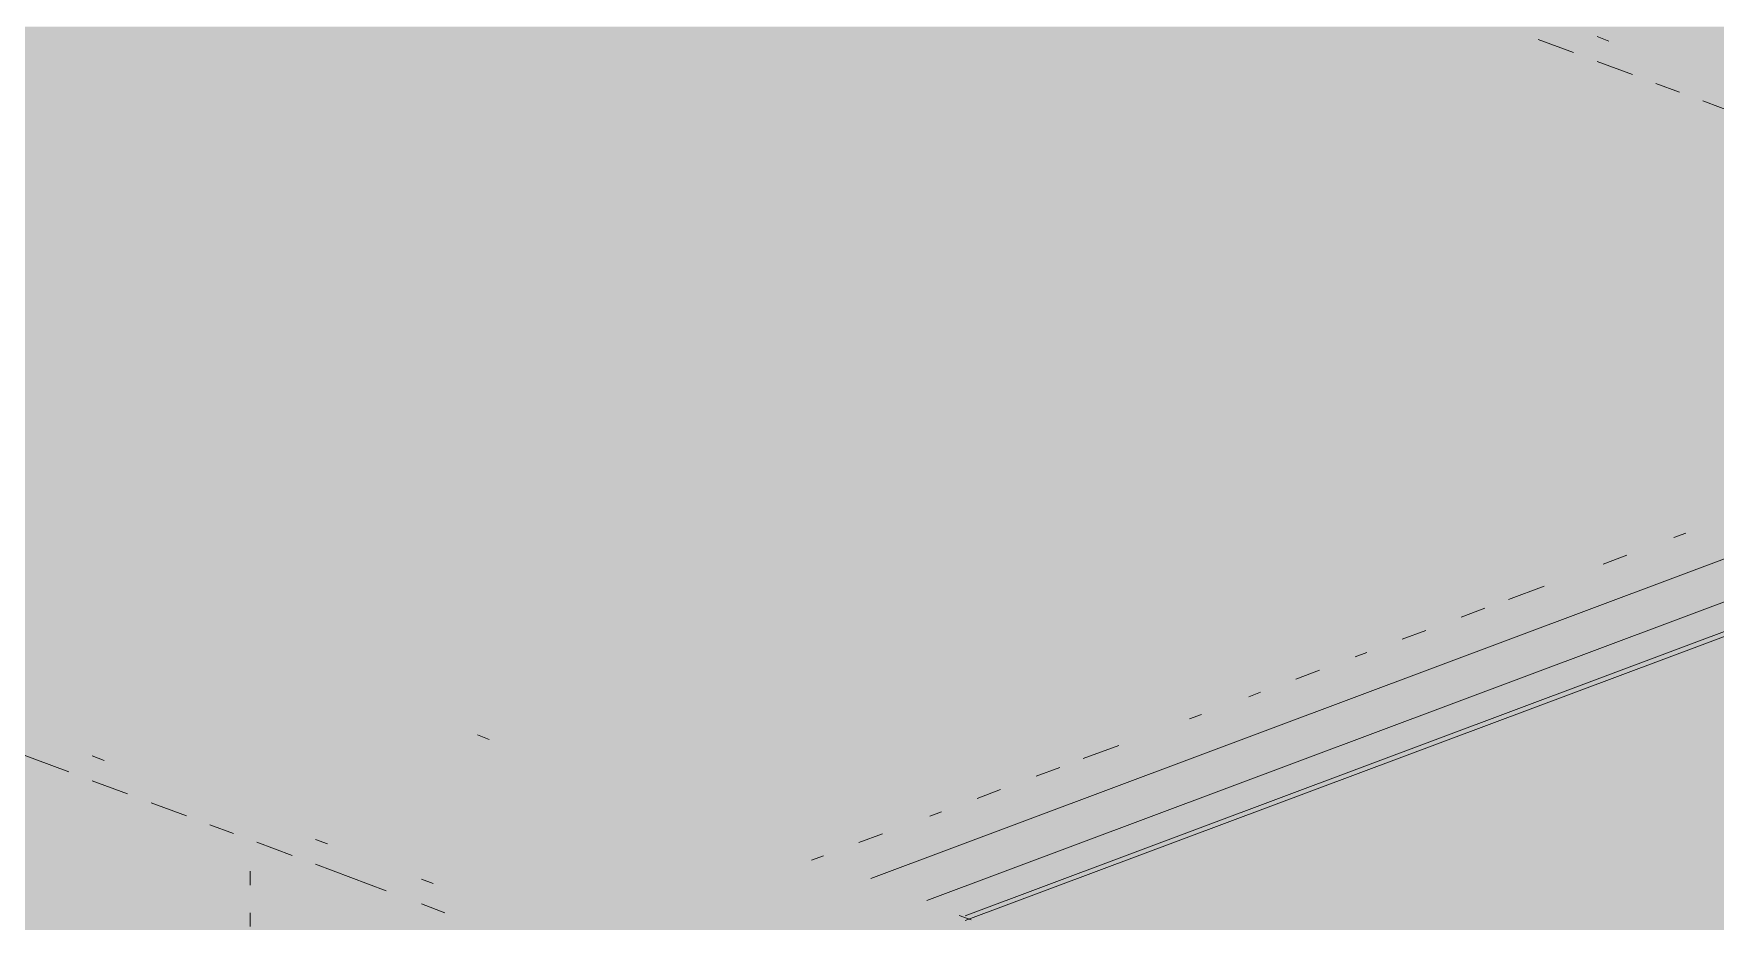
# Paper-space layout '03 3D Building and Roof' of a CAD drawing. Header units: millimetres. Extents: x 5 to 415, y 5 to 292.
# Drawn here: x 95.91 to 104.81, y 77.43 to 82.13 of the extents above; entities that cross this region are included whole.
import ezdxf

# ---------------------------------------------------------------- set-up
doc = ezdxf.new("R2010")
doc.units = ezdxf.units.MM
doc.layers.add('EXISTING', color=7, linetype='Continuous')
doc.layers.add('IMAGES', color=7, linetype='Continuous')

# ---------------------------------------------------------------- blocks, each defined once
blk = doc.blocks.new('SHEET_03')
at = {"layer": 'EXISTING', "color": 250, "lineweight": 9}
for p, q in [((104.1812, 82.1185), (104.2434, 82.0952)), ((104.0568, 82.0339), (103.8703, 82.1038)), ((104.3677, 81.9175), (104.1812, 81.9873)), ((104.6164, 81.8243), (104.4921, 81.8709)), ((104.9273, 81.7078), (104.7408, 81.7777)), ((100.3389, 77.6627), (107.9617, 80.5183)), ((108.3219, 80.4248), (100.6365, 77.5458)), ((100.8387, 77.4646), (108.4616, 80.3202)), ((100.8387, 77.4392), (108.3366, 80.2479)), ((104.5877, 79.467), (104.6501, 79.4904)), ((104.2128, 79.3266), (104.3377, 79.3734)), ((103.7129, 79.1393), (103.9004, 79.2096)), ((103.463, 79.0457), (103.5879, 79.0925)), ((103.1506, 78.9287), (103.2755, 78.9755)), ((102.9006, 78.835), (102.9631, 78.8585)), ((102.5882, 78.718), (102.7132, 78.7648)), ((102.3383, 78.6244), (102.4008, 78.6478)), ((96.0969, 78.2262), (95.4129, 78.4824)), ((102.0259, 78.5074), (102.0884, 78.5308)), ((98.3204, 78.3984), (98.2583, 78.4217)), ((96.2212, 78.3108), (96.2834, 78.2875)), ((101.4635, 78.2967), (101.651, 78.3669)), ((101.2136, 78.2031), (101.3386, 78.2499)), ((96.4078, 78.1098), (96.2212, 78.1796)), ((100.9012, 78.086), (101.0262, 78.1329)), ((96.7187, 77.9933), (96.5321, 78.0632)), ((96.9674, 77.9001), (96.843, 77.9467)), ((100.6513, 77.9924), (100.7137, 78.0158)), ((97.2783, 77.7837), (97.0917, 77.8536)), ((97.4026, 77.8682), (97.4648, 77.8449)), ((100.2764, 77.852), (100.4013, 77.8988)), ((100.0264, 77.7584), (100.0889, 77.7818)), ((97.0569, 77.7008), (97.0569, 77.6275)), ((97.7757, 77.5973), (97.4026, 77.7371)), ((97.9622, 77.6586), (98.0244, 77.6353)), ((98.0866, 77.4809), (97.9622, 77.5275)), ((97.0569, 77.481), (97.0569, 77.4077)), ((100.8697, 77.4434), (100.8076, 77.4667))]:
    blk.add_line(p, q, dxfattribs=at)
at = {"layer": 'IMAGES', "color": 7}
for points in [[(94.8096, 82), (103.035, 82), (94.8096, 82.1714), (103.035, 82.1714)], [(103.035, 82), (103.2064, 82), (103.035, 82.1714), (103.2064, 82.1714)], [(103.2064, 82), (103.5491, 82), (103.2064, 82.1714), (103.5491, 82.1714)], [(103.5491, 82), (103.8919, 82), (103.5491, 82.1714), (103.8919, 82.1714)], [(103.8919, 82), (104.0632, 82), (103.8919, 82.1714), (104.0632, 82.1714)], [(104.0632, 82), (104.2346, 82), (104.0632, 82.1714), (104.2346, 82.1714)], [(104.2346, 82), (104.5773, 82), (104.2346, 82.1714), (104.5773, 82.1714)], [(104.5773, 82), (104.92, 82), (104.5773, 82.1714), (104.92, 82.1714)], [(94.4669, 81.8286), (103.2064, 81.8286), (94.4669, 82), (103.2064, 82)], [(103.2064, 81.8286), (103.5491, 81.8286), (103.2064, 82), (103.5491, 82)], [(103.5491, 81.8286), (103.7205, 81.8286), (103.5491, 82), (103.7205, 82)], [(103.7205, 81.8286), (103.8919, 81.8286), (103.7205, 82), (103.8919, 82)], [(103.8919, 81.8286), (104.2346, 81.8286), (103.8919, 82), (104.2346, 82)], [(104.2346, 81.8286), (104.406, 81.8286), (104.2346, 82), (104.406, 82)], [(104.406, 81.8286), (104.5773, 81.8286), (104.406, 82), (104.5773, 82)], [(104.5773, 81.8286), (104.7487, 81.8286), (104.5773, 82), (104.7487, 82)], [(104.7487, 81.8286), (105.0914, 81.8286), (104.7487, 82), (105.0914, 82)], [(93.9528, 81.6571), (103.7205, 81.6571), (93.9528, 81.8286), (103.7205, 81.8286)], [(103.7205, 81.6571), (103.8919, 81.6571), (103.7205, 81.8286), (103.8919, 81.8286)], [(103.8919, 81.6571), (104.0632, 81.6571), (103.8919, 81.8286), (104.0632, 81.8286)], [(104.0632, 81.6571), (104.2346, 81.6571), (104.0632, 81.8286), (104.2346, 81.8286)], [(104.2346, 81.6571), (104.406, 81.6571), (104.2346, 81.8286), (104.406, 81.8286)], [(104.406, 81.6571), (104.7487, 81.6571), (104.406, 81.8286), (104.7487, 81.8286)], [(104.7487, 81.6571), (104.92, 81.6571), (104.7487, 81.8286), (104.92, 81.8286)], [(93.4387, 81.4857), (104.406, 81.4857), (93.4387, 81.6571), (104.406, 81.6571)], [(104.406, 81.4857), (104.7487, 81.4857), (104.406, 81.6571), (104.7487, 81.6571)], [(104.7487, 81.4857), (105.0914, 81.4857), (104.7487, 81.6571), (105.0914, 81.6571)], [(93.096, 81.3143), (104.7487, 81.3143), (93.096, 81.4857), (104.7487, 81.4857)], [(104.7487, 81.3143), (105.0914, 81.3143), (104.7487, 81.4857), (105.0914, 81.4857)], [(92.5819, 81.1429), (105.2628, 81.1429), (92.5819, 81.3143), (105.2628, 81.3143)], [(92.2392, 80.9714), (105.6055, 80.9714), (92.2392, 81.1429), (105.6055, 81.1429)], [(92.5819, 80.8), (106.1196, 80.8), (92.5819, 80.9714), (106.1196, 80.9714)], [(92.9246, 80.6286), (106.6337, 80.6286), (92.9246, 80.8), (106.6337, 80.8)], [(93.4387, 80.4571), (106.4623, 80.4571), (93.4387, 80.6286), (106.4623, 80.6286)], [(93.9528, 80.2857), (105.9482, 80.2857), (93.9528, 80.4571), (105.9482, 80.4571)], [(94.2955, 80.1143), (105.6055, 80.1143), (94.2955, 80.2857), (105.6055, 80.2857)], [(94.8096, 79.9429), (105.0914, 79.9429), (94.8096, 80.1143), (105.0914, 80.1143)], [(95.3237, 79.7714), (104.5773, 79.7714), (95.3237, 79.9429), (104.5773, 79.9429)], [(104.5773, 79.7714), (104.92, 79.7714), (104.5773, 79.9429), (104.92, 79.9429)], [(95.4951, 79.6), (104.2346, 79.6), (95.4951, 79.7714), (104.2346, 79.7714)], [(104.2346, 79.6), (104.406, 79.6), (104.2346, 79.7714), (104.406, 79.7714)], [(104.406, 79.6), (104.5773, 79.6), (104.406, 79.7714), (104.5773, 79.7714)], [(104.5773, 79.6), (104.7487, 79.6), (104.5773, 79.7714), (104.7487, 79.7714)], [(104.7487, 79.6), (104.92, 79.6), (104.7487, 79.7714), (104.92, 79.7714)], [(95.6664, 79.4286), (96.0092, 79.4286), (95.6664, 79.6), (96.0092, 79.6)], [(96.0092, 79.4286), (103.7205, 79.4286), (96.0092, 79.6), (103.7205, 79.6)], [(103.7205, 79.4286), (103.8919, 79.4286), (103.7205, 79.6), (103.8919, 79.6)], [(103.8919, 79.4286), (104.0632, 79.4286), (103.8919, 79.6), (104.0632, 79.6)], [(104.0632, 79.4286), (104.2346, 79.4286), (104.0632, 79.6), (104.2346, 79.6)], [(104.2346, 79.4286), (104.406, 79.4286), (104.2346, 79.6), (104.406, 79.6)], [(104.406, 79.2571), (104.5773, 79.2571), (104.406, 79.6), (104.5773, 79.6)], [(104.5773, 79.4286), (104.7487, 79.4286), (104.5773, 79.6), (104.7487, 79.6)], [(104.7487, 79.4286), (104.92, 79.4286), (104.7487, 79.6), (104.92, 79.6)], [(95.6664, 79.2571), (96.0092, 79.2571), (95.6664, 79.4286), (96.0092, 79.4286)], [(96.0092, 79.2571), (96.1805, 79.2571), (96.0092, 79.4286), (96.1805, 79.4286)], [(96.1805, 79.2571), (96.3519, 79.2571), (96.1805, 79.4286), (96.3519, 79.4286)], [(96.3519, 79.2571), (96.5233, 79.2571), (96.3519, 79.4286), (96.5233, 79.4286)], [(96.5233, 79.2571), (103.3778, 79.2571), (96.5233, 79.4286), (103.3778, 79.4286)], [(103.3778, 79.2571), (103.7205, 79.2571), (103.3778, 79.4286), (103.7205, 79.4286)], [(103.7205, 79.2571), (103.8919, 79.2571), (103.7205, 79.4286), (103.8919, 79.4286)], [(103.8919, 79.2571), (104.0632, 79.2571), (103.8919, 79.4286), (104.0632, 79.4286)], [(104.0632, 79.2571), (104.2346, 79.2571), (104.0632, 79.4286), (104.2346, 79.4286)], [(104.2346, 79.2571), (104.406, 79.2571), (104.2346, 79.4286), (104.406, 79.4286)], [(104.5773, 79.2571), (104.92, 79.2571), (104.5773, 79.4286), (104.92, 79.4286)], [(95.8378, 79.0857), (96.0092, 79.0857), (95.8378, 79.2571), (96.0092, 79.2571)], [(96.0092, 79.0857), (96.1805, 79.0857), (96.0092, 79.2571), (96.1805, 79.2571)], [(96.1805, 79.0857), (96.5233, 79.0857), (96.1805, 79.2571), (96.5233, 79.2571)], [(96.5233, 79.0857), (96.866, 79.0857), (96.5233, 79.2571), (96.866, 79.2571)], [(96.866, 79.0857), (97.0373, 79.0857), (96.866, 79.2571), (97.0373, 79.2571)], [(97.0373, 79.0857), (102.8637, 79.0857), (97.0373, 79.2571), (102.8637, 79.2571)], [(102.8637, 79.0857), (103.035, 79.0857), (102.8637, 79.2571), (103.035, 79.2571)], [(103.035, 79.0857), (103.2064, 79.0857), (103.035, 79.2571), (103.2064, 79.2571)], [(103.2064, 79.0857), (103.3778, 79.0857), (103.2064, 79.2571), (103.3778, 79.2571)], [(103.3778, 79.0857), (103.5491, 79.0857), (103.3778, 79.2571), (103.5491, 79.2571)], [(103.5491, 79.0857), (103.7205, 79.0857), (103.5491, 79.2571), (103.7205, 79.2571)], [(103.7205, 79.0857), (103.8919, 79.0857), (103.7205, 79.2571), (103.8919, 79.2571)], [(103.8919, 79.0857), (104.0632, 79.0857), (103.8919, 79.2571), (104.0632, 79.2571)], [(104.0632, 79.0857), (104.2346, 79.0857), (104.0632, 79.2571), (104.2346, 79.2571)], [(104.2346, 79.0857), (104.92, 79.0857), (104.2346, 79.2571), (104.92, 79.2571)], [(95.1523, 78.9143), (96.5233, 78.9143), (95.1523, 79.0857), (96.5233, 79.0857)], [(96.5233, 78.9143), (96.6946, 78.9143), (96.5233, 79.0857), (96.6946, 79.0857)], [(96.6946, 78.9143), (96.866, 78.9143), (96.6946, 79.0857), (96.866, 79.0857)], [(96.866, 78.9143), (97.2087, 78.9143), (96.866, 79.0857), (97.2087, 79.0857)], [(97.2087, 78.9143), (97.3801, 78.9143), (97.2087, 79.0857), (97.3801, 79.0857)], [(97.3801, 78.9143), (97.5514, 78.9143), (97.3801, 79.0857), (97.5514, 79.0857)], [(97.5514, 78.9143), (102.3496, 78.9143), (97.5514, 79.0857), (102.3496, 79.0857)], [(102.3496, 78.9143), (102.521, 78.9143), (102.3496, 79.0857), (102.521, 79.0857)], [(102.521, 78.9143), (102.6923, 78.9143), (102.521, 79.0857), (102.6923, 79.0857)], [(102.6923, 78.9143), (102.8637, 78.9143), (102.6923, 79.0857), (102.8637, 79.0857)], [(102.8637, 78.9143), (103.035, 78.9143), (102.8637, 79.0857), (103.035, 79.0857)], [(103.035, 78.9143), (103.3778, 78.9143), (103.035, 79.0857), (103.3778, 79.0857)], [(103.3778, 78.9143), (103.5491, 78.9143), (103.3778, 79.0857), (103.5491, 79.0857)], [(103.5491, 78.7429), (103.7205, 78.7429), (103.5491, 79.0857), (103.7205, 79.0857)], [(103.7205, 78.9143), (104.0632, 78.9143), (103.7205, 79.0857), (104.0632, 79.0857)], [(104.0632, 78.9143), (104.406, 78.9143), (104.0632, 79.0857), (104.406, 79.0857)], [(104.406, 78.9143), (104.5773, 78.9143), (104.406, 79.0857), (104.5773, 79.0857)], [(104.5773, 78.9143), (104.7487, 78.9143), (104.5773, 79.0857), (104.7487, 79.0857)], [(104.7487, 78.9143), (105.0914, 78.9143), (104.7487, 79.0857), (105.0914, 79.0857)], [(95.6664, 78.7429), (96.5233, 78.7429), (95.6664, 78.9143), (96.5233, 78.9143)], [(96.5233, 78.7429), (96.866, 78.7429), (96.5233, 78.9143), (96.866, 78.9143)], [(96.866, 78.7429), (97.0373, 78.7429), (96.866, 78.9143), (97.0373, 78.9143)], [(97.0373, 78.7429), (97.2087, 78.7429), (97.0373, 78.9143), (97.2087, 78.9143)], [(97.2087, 78.7429), (97.3801, 78.7429), (97.2087, 78.9143), (97.3801, 78.9143)], [(97.3801, 78.7429), (97.7228, 78.7429), (97.3801, 78.9143), (97.7228, 78.9143)], [(97.7228, 78.7429), (97.8942, 78.7429), (97.7228, 78.9143), (97.8942, 78.9143)], [(97.8942, 78.7429), (102.0069, 78.7429), (97.8942, 78.9143), (102.0069, 78.9143)], [(102.0069, 78.7429), (102.1782, 78.7429), (102.0069, 78.9143), (102.1782, 78.9143)], [(102.1782, 78.7429), (102.3496, 78.7429), (102.1782, 78.9143), (102.3496, 78.9143)], [(102.3496, 78.7429), (102.521, 78.7429), (102.3496, 78.9143), (102.521, 78.9143)], [(102.521, 78.7429), (102.6923, 78.7429), (102.521, 78.9143), (102.6923, 78.9143)], [(102.6923, 78.7429), (102.8637, 78.7429), (102.6923, 78.9143), (102.8637, 78.9143)], [(102.8637, 78.7429), (103.035, 78.7429), (102.8637, 78.9143), (103.035, 78.9143)], [(103.035, 78.7429), (103.2064, 78.7429), (103.035, 78.9143), (103.2064, 78.9143)], [(103.2064, 78.7429), (103.5491, 78.7429), (103.2064, 78.9143), (103.5491, 78.9143)], [(103.7205, 78.7429), (103.8919, 78.7429), (103.7205, 78.9143), (103.8919, 78.9143)], [(103.8919, 78.7429), (104.406, 78.7429), (103.8919, 78.9143), (104.406, 78.9143)], [(104.406, 78.7429), (104.7487, 78.7429), (104.406, 78.9143), (104.7487, 78.9143)], [(104.7487, 78.7429), (104.92, 78.7429), (104.7487, 78.9143), (104.92, 78.9143)], [(95.8378, 78.5714), (96.0092, 78.5714), (95.8378, 78.7429), (96.0092, 78.7429)], [(96.0092, 78.5714), (96.866, 78.5714), (96.0092, 78.7429), (96.866, 78.7429)], [(96.866, 78.5714), (97.0373, 78.5714), (96.866, 78.7429), (97.0373, 78.7429)], [(97.0373, 78.5714), (97.2087, 78.5714), (97.0373, 78.7429), (97.2087, 78.7429)], [(97.2087, 78.5714), (97.3801, 78.5714), (97.2087, 78.7429), (97.3801, 78.7429)], [(97.3801, 78.5714), (97.5514, 78.5714), (97.3801, 78.7429), (97.5514, 78.7429)], [(97.5514, 78.5714), (97.7228, 78.5714), (97.5514, 78.7429), (97.7228, 78.7429)], [(97.7228, 78.5714), (97.8942, 78.5714), (97.7228, 78.7429), (97.8942, 78.7429)], [(97.8942, 78.5714), (98.2369, 78.5714), (97.8942, 78.7429), (98.2369, 78.7429)], [(98.2369, 78.5714), (98.4082, 78.5714), (98.2369, 78.7429), (98.4082, 78.7429)], [(98.4082, 78.5714), (101.3214, 78.5714), (98.4082, 78.7429), (101.3214, 78.7429)], [(101.3214, 78.5714), (101.4928, 78.5714), (101.3214, 78.7429), (101.4928, 78.7429)], [(101.4928, 78.5714), (101.6641, 78.5714), (101.4928, 78.7429), (101.6641, 78.7429)], [(101.6641, 78.5714), (102.0069, 78.5714), (101.6641, 78.7429), (102.0069, 78.7429)], [(102.0069, 78.5714), (102.1782, 78.5714), (102.0069, 78.7429), (102.1782, 78.7429)], [(102.1782, 78.5714), (102.3496, 78.5714), (102.1782, 78.7429), (102.3496, 78.7429)], [(102.3496, 78.5714), (103.3778, 78.5714), (102.3496, 78.7429), (103.3778, 78.7429)], [(103.3778, 78.5714), (103.7205, 78.5714), (103.3778, 78.7429), (103.7205, 78.7429)], [(103.7205, 78.5714), (104.406, 78.5714), (103.7205, 78.7429), (104.406, 78.7429)], [(104.406, 78.5714), (104.5773, 78.5714), (104.406, 78.7429), (104.5773, 78.7429)], [(104.5773, 78.5714), (104.7487, 78.5714), (104.5773, 78.7429), (104.7487, 78.7429)], [(104.7487, 78.5714), (104.92, 78.5714), (104.7487, 78.7429), (104.92, 78.7429)], [(95.8378, 78.4), (96.0092, 78.4), (95.8378, 78.5714), (96.0092, 78.5714)], [(96.0092, 78.4), (96.3519, 78.4), (96.0092, 78.5714), (96.3519, 78.5714)], [(96.3519, 78.4), (96.5233, 78.4), (96.3519, 78.5714), (96.5233, 78.5714)], [(96.5233, 78.4), (97.3801, 78.4), (96.5233, 78.5714), (97.3801, 78.5714)], [(97.3801, 78.4), (97.7228, 78.4), (97.3801, 78.5714), (97.7228, 78.5714)], [(97.7228, 78.4), (97.8942, 78.4), (97.7228, 78.5714), (97.8942, 78.5714)], [(97.8942, 78.2286), (98.0655, 78.2286), (97.8942, 78.5714), (98.0655, 78.5714)], [(98.0655, 78.4), (98.2369, 78.4), (98.0655, 78.5714), (98.2369, 78.5714)], [(98.2369, 78.4), (98.5796, 78.4), (98.2369, 78.5714), (98.5796, 78.5714)], [(98.5796, 78.4), (100.8073, 78.4), (98.5796, 78.5714), (100.8073, 78.5714)], [(100.8073, 78.4), (100.9787, 78.4), (100.8073, 78.5714), (100.9787, 78.5714)], [(100.9787, 78.4), (101.1501, 78.4), (100.9787, 78.5714), (101.1501, 78.5714)], [(101.1501, 78.4), (101.3214, 78.4), (101.1501, 78.5714), (101.3214, 78.5714)], [(101.3214, 78.4), (101.4928, 78.4), (101.3214, 78.5714), (101.4928, 78.5714)], [(101.4928, 78.4), (101.6641, 78.4), (101.4928, 78.5714), (101.6641, 78.5714)], [(101.6641, 78.4), (101.8355, 78.4), (101.6641, 78.5714), (101.8355, 78.5714)], [(101.8355, 78.4), (102.0069, 78.4), (101.8355, 78.5714), (102.0069, 78.5714)], [(102.0069, 78.4), (102.1782, 78.4), (102.0069, 78.5714), (102.1782, 78.5714)], [(102.1782, 78.4), (102.3496, 78.4), (102.1782, 78.5714), (102.3496, 78.5714)], [(102.3496, 78.4), (102.521, 78.4), (102.3496, 78.5714), (102.521, 78.5714)], [(102.521, 78.4), (103.2064, 78.4), (102.521, 78.5714), (103.2064, 78.5714)], [(103.2064, 78.4), (103.8919, 78.4), (103.2064, 78.5714), (103.8919, 78.5714)], [(103.8919, 78.4), (104.0632, 78.4), (103.8919, 78.5714), (104.0632, 78.5714)], [(104.0632, 78.4), (104.406, 78.4), (104.0632, 78.5714), (104.406, 78.5714)], [(104.406, 78.4), (104.5773, 78.4), (104.406, 78.5714), (104.5773, 78.5714)], [(104.5773, 78.4), (112.6314, 78.4), (104.5773, 78.5714), (112.6314, 78.5714)], [(95.8378, 78.2286), (96.0092, 78.2286), (95.8378, 78.4), (96.0092, 78.4)], [(96.0092, 78.2286), (96.1805, 78.2286), (96.0092, 78.4), (96.1805, 78.4)], [(96.1805, 78.2286), (96.3519, 78.2286), (96.1805, 78.4), (96.3519, 78.4)], [(96.3519, 78.2286), (96.5233, 78.2286), (96.3519, 78.4), (96.5233, 78.4)], [(96.5233, 78.2286), (96.6946, 78.2286), (96.5233, 78.4), (96.6946, 78.4)], [(96.6946, 78.2286), (97.0373, 78.2286), (96.6946, 78.4), (97.0373, 78.4)], [(97.0373, 78.2286), (97.7228, 78.2286), (97.0373, 78.4), (97.7228, 78.4)], [(97.7228, 78.2286), (97.8942, 78.2286), (97.7228, 78.4), (97.8942, 78.4)], [(98.0655, 78.2286), (98.2369, 78.2286), (98.0655, 78.4), (98.2369, 78.4)], [(98.2369, 78.2286), (98.4082, 78.2286), (98.2369, 78.4), (98.4082, 78.4)], [(98.4082, 78.2286), (98.5796, 78.2286), (98.4082, 78.4), (98.5796, 78.4)], [(98.5796, 78.2286), (98.751, 78.2286), (98.5796, 78.4), (98.751, 78.4)], [(98.751, 78.0571), (98.9223, 78.0571), (98.751, 78.4), (98.9223, 78.4)], [(98.9223, 78.2286), (99.0937, 78.2286), (98.9223, 78.4), (99.0937, 78.4)], [(99.0937, 78.2286), (99.2651, 78.2286), (99.0937, 78.4), (99.2651, 78.4)], [(99.2651, 78.2286), (100.4646, 78.2286), (99.2651, 78.4), (100.4646, 78.4)], [(100.4646, 78.2286), (100.9787, 78.2286), (100.4646, 78.4), (100.9787, 78.4)], [(100.9787, 78.2286), (101.3214, 78.2286), (100.9787, 78.4), (101.3214, 78.4)], [(101.3214, 78.2286), (101.4928, 78.2286), (101.3214, 78.4), (101.4928, 78.4)], [(101.4928, 78.2286), (101.6641, 78.2286), (101.4928, 78.4), (101.6641, 78.4)], [(101.6641, 78.2286), (102.6923, 78.2286), (101.6641, 78.4), (102.6923, 78.4)], [(102.6923, 78.2286), (103.035, 78.2286), (102.6923, 78.4), (103.035, 78.4)], [(103.035, 78.2286), (103.3778, 78.2286), (103.035, 78.4), (103.3778, 78.4)], [(103.3778, 78.2286), (103.5491, 78.2286), (103.3778, 78.4), (103.5491, 78.4)], [(103.5491, 78.2286), (103.7205, 78.2286), (103.5491, 78.4), (103.7205, 78.4)], [(103.7205, 78.2286), (103.8919, 78.2286), (103.7205, 78.4), (103.8919, 78.4)], [(103.8919, 78.2286), (104.0632, 78.2286), (103.8919, 78.4), (104.0632, 78.4)], [(104.0632, 78.2286), (104.406, 78.2286), (104.0632, 78.4), (104.406, 78.4)], [(104.406, 78.2286), (112.9741, 78.2286), (104.406, 78.4), (112.9741, 78.4)], [(95.8378, 78.0571), (96.0092, 78.0571), (95.8378, 78.2286), (96.0092, 78.2286)], [(96.0092, 78.0571), (96.1805, 78.0571), (96.0092, 78.2286), (96.1805, 78.2286)], [(96.1805, 78.0571), (96.3519, 78.0571), (96.1805, 78.2286), (96.3519, 78.2286)], [(96.3519, 78.0571), (96.5233, 78.0571), (96.3519, 78.2286), (96.5233, 78.2286)], [(96.5233, 78.0571), (96.6946, 78.0571), (96.5233, 78.2286), (96.6946, 78.2286)], [(96.6946, 78.0571), (97.0373, 78.0571), (96.6946, 78.2286), (97.0373, 78.2286)], [(97.0373, 78.0571), (97.5514, 78.0571), (97.0373, 78.2286), (97.5514, 78.2286)], [(97.5514, 78.0571), (98.2369, 78.0571), (97.5514, 78.2286), (98.2369, 78.2286)], [(98.2369, 78.0571), (98.751, 78.0571), (98.2369, 78.2286), (98.751, 78.2286)], [(98.9223, 78.0571), (99.0937, 78.0571), (98.9223, 78.2286), (99.0937, 78.2286)], [(99.0937, 78.0571), (99.2651, 78.0571), (99.0937, 78.2286), (99.2651, 78.2286)], [(99.2651, 78.0571), (99.4364, 78.0571), (99.2651, 78.2286), (99.4364, 78.2286)], [(99.4364, 78.0571), (99.6078, 78.0571), (99.4364, 78.2286), (99.6078, 78.2286)], [(99.6078, 78.0571), (99.7792, 78.0571), (99.6078, 78.2286), (99.7792, 78.2286)], [(99.7792, 77.8857), (99.9505, 77.8857), (99.7792, 78.2286), (99.9505, 78.2286)], [(99.9505, 78.0571), (100.1219, 78.0571), (99.9505, 78.2286), (100.1219, 78.2286)], [(100.1219, 78.0571), (100.2932, 78.0571), (100.1219, 78.2286), (100.2932, 78.2286)], [(100.2932, 78.0571), (100.4646, 78.0571), (100.2932, 78.2286), (100.4646, 78.2286)], [(100.4646, 78.0571), (100.636, 78.0571), (100.4646, 78.2286), (100.636, 78.2286)], [(100.636, 78.0571), (100.8073, 78.0571), (100.636, 78.2286), (100.8073, 78.2286)], [(100.8073, 78.0571), (100.9787, 78.0571), (100.8073, 78.2286), (100.9787, 78.2286)], [(100.9787, 78.0571), (102.0069, 78.0571), (100.9787, 78.2286), (102.0069, 78.2286)], [(102.0069, 78.0571), (102.1782, 78.0571), (102.0069, 78.2286), (102.1782, 78.2286)], [(102.1782, 78.0571), (102.3496, 78.0571), (102.1782, 78.2286), (102.3496, 78.2286)], [(102.3496, 78.0571), (102.8637, 78.0571), (102.3496, 78.2286), (102.8637, 78.2286)], [(102.8637, 78.0571), (103.2064, 78.0571), (102.8637, 78.2286), (103.2064, 78.2286)], [(103.2064, 78.0571), (103.3778, 78.0571), (103.2064, 78.2286), (103.3778, 78.2286)], [(103.3778, 78.0571), (103.7205, 78.0571), (103.3778, 78.2286), (103.7205, 78.2286)], [(103.7205, 78.0571), (113.4882, 78.0571), (103.7205, 78.2286), (113.4882, 78.2286)], [(95.4951, 77.8857), (96.0092, 77.8857), (95.4951, 78.0571), (96.0092, 78.0571)], [(96.0092, 77.8857), (96.1805, 77.8857), (96.0092, 78.0571), (96.1805, 78.0571)], [(96.1805, 77.8857), (96.3519, 77.8857), (96.1805, 78.0571), (96.3519, 78.0571)], [(96.3519, 77.8857), (96.5233, 77.8857), (96.3519, 78.0571), (96.5233, 78.0571)], [(96.5233, 77.8857), (97.0373, 77.8857), (96.5233, 78.0571), (97.0373, 78.0571)], [(97.0373, 77.8857), (97.2087, 77.8857), (97.0373, 78.0571), (97.2087, 78.0571)], [(97.2087, 77.8857), (97.3801, 77.8857), (97.2087, 78.0571), (97.3801, 78.0571)], [(97.3801, 77.8857), (97.5514, 77.8857), (97.3801, 78.0571), (97.5514, 78.0571)], [(97.5514, 77.8857), (97.7228, 77.8857), (97.5514, 78.0571), (97.7228, 78.0571)], [(97.7228, 77.8857), (98.751, 77.8857), (97.7228, 78.0571), (98.751, 78.0571)], [(98.751, 77.8857), (99.0937, 77.8857), (98.751, 78.0571), (99.0937, 78.0571)], [(99.0937, 77.8857), (99.2651, 77.8857), (99.0937, 78.0571), (99.2651, 78.0571)], [(99.2651, 77.8857), (99.4364, 77.8857), (99.2651, 78.0571), (99.4364, 78.0571)], [(99.4364, 77.8857), (99.6078, 77.8857), (99.4364, 78.0571), (99.6078, 78.0571)], [(99.6078, 77.8857), (99.7792, 77.8857), (99.6078, 78.0571), (99.7792, 78.0571)], [(99.9505, 77.8857), (100.1219, 77.8857), (99.9505, 78.0571), (100.1219, 78.0571)], [(100.1219, 77.8857), (100.2932, 77.8857), (100.1219, 78.0571), (100.2932, 78.0571)], [(100.2932, 77.8857), (100.4646, 77.8857), (100.2932, 78.0571), (100.4646, 78.0571)], [(100.4646, 77.8857), (100.636, 77.8857), (100.4646, 78.0571), (100.636, 78.0571)], [(100.636, 77.8857), (101.1501, 77.8857), (100.636, 78.0571), (101.1501, 78.0571)], [(101.1501, 77.8857), (101.3214, 77.8857), (101.1501, 78.0571), (101.3214, 78.0571)], [(101.3214, 77.8857), (101.6641, 77.8857), (101.3214, 78.0571), (101.6641, 78.0571)], [(101.6641, 77.8857), (101.8355, 77.8857), (101.6641, 78.0571), (101.8355, 78.0571)], [(101.8355, 77.8857), (102.521, 77.8857), (101.8355, 78.0571), (102.521, 78.0571)], [(102.521, 77.8857), (102.6923, 77.8857), (102.521, 78.0571), (102.6923, 78.0571)], [(102.6923, 77.8857), (102.8637, 77.8857), (102.6923, 78.0571), (102.8637, 78.0571)], [(102.8637, 77.8857), (103.2064, 77.8857), (102.8637, 78.0571), (103.2064, 78.0571)], [(103.2064, 77.8857), (103.3778, 77.8857), (103.2064, 78.0571), (103.3778, 78.0571)], [(103.3778, 77.8857), (114.0023, 77.8857), (103.3778, 78.0571), (114.0023, 78.0571)], [(95.8378, 77.7143), (96.0092, 77.7143), (95.8378, 77.8857), (96.0092, 77.8857)], [(96.0092, 77.7143), (96.1805, 77.7143), (96.0092, 77.8857), (96.1805, 77.8857)], [(96.1805, 77.5429), (96.3519, 77.5429), (96.1805, 77.8857), (96.3519, 77.8857)], [(96.3519, 77.7143), (96.5233, 77.7143), (96.3519, 77.8857), (96.5233, 77.8857)], [(96.5233, 77.7143), (96.6946, 77.7143), (96.5233, 77.8857), (96.6946, 77.8857)], [(96.6946, 77.7143), (96.866, 77.7143), (96.6946, 77.8857), (96.866, 77.8857)], [(96.866, 77.7143), (97.0373, 77.7143), (96.866, 77.8857), (97.0373, 77.8857)], [(97.0373, 77.5429), (97.2087, 77.5429), (97.0373, 77.8857), (97.2087, 77.8857)], [(97.2087, 77.7143), (97.3801, 77.7143), (97.2087, 77.8857), (97.3801, 77.8857)], [(97.3801, 77.5429), (97.5514, 77.5429), (97.3801, 77.8857), (97.5514, 77.8857)], [(97.5514, 77.7143), (97.7228, 77.7143), (97.5514, 77.8857), (97.7228, 77.8857)], [(97.7228, 77.7143), (97.8942, 77.7143), (97.7228, 77.8857), (97.8942, 77.8857)], [(97.8942, 77.7143), (99.0937, 77.7143), (97.8942, 77.8857), (99.0937, 77.8857)], [(99.0937, 77.7143), (99.2651, 77.7143), (99.0937, 77.8857), (99.2651, 77.8857)], [(99.2651, 77.7143), (99.7792, 77.7143), (99.2651, 77.8857), (99.7792, 77.8857)], [(99.7792, 77.7143), (99.9505, 77.7143), (99.7792, 77.8857), (99.9505, 77.8857)], [(99.9505, 77.7143), (100.1219, 77.7143), (99.9505, 77.8857), (100.1219, 77.8857)], [(100.1219, 77.7143), (100.2932, 77.7143), (100.1219, 77.8857), (100.2932, 77.8857)], [(100.2932, 77.7143), (100.4646, 77.7143), (100.2932, 77.8857), (100.4646, 77.8857)], [(100.4646, 77.7143), (100.636, 77.7143), (100.4646, 77.8857), (100.636, 77.8857)], [(100.636, 77.7143), (100.8073, 77.7143), (100.636, 77.8857), (100.8073, 77.8857)], [(100.8073, 77.7143), (100.9787, 77.7143), (100.8073, 77.8857), (100.9787, 77.8857)], [(100.9787, 77.7143), (101.1501, 77.7143), (100.9787, 77.8857), (101.1501, 77.8857)], [(101.1501, 77.7143), (101.4928, 77.7143), (101.1501, 77.8857), (101.4928, 77.8857)], [(101.4928, 77.7143), (101.8355, 77.7143), (101.4928, 77.8857), (101.8355, 77.8857)], [(101.8355, 77.7143), (102.0069, 77.7143), (101.8355, 77.8857), (102.0069, 77.8857)], [(102.0069, 77.7143), (102.1782, 77.7143), (102.0069, 77.8857), (102.1782, 77.8857)], [(102.1782, 77.7143), (102.3496, 77.7143), (102.1782, 77.8857), (102.3496, 77.8857)], [(102.3496, 77.7143), (102.521, 77.7143), (102.3496, 77.8857), (102.521, 77.8857)], [(102.521, 77.7143), (102.6923, 77.7143), (102.521, 77.8857), (102.6923, 77.8857)], [(102.6923, 77.7143), (102.8637, 77.7143), (102.6923, 77.8857), (102.8637, 77.8857)], [(102.8637, 77.7143), (114.345, 77.7143), (102.8637, 77.8857), (114.345, 77.8857)], [(95.8378, 77.5429), (96.0092, 77.5429), (95.8378, 77.7143), (96.0092, 77.7143)], [(96.0092, 77.5429), (96.1805, 77.5429), (96.0092, 77.7143), (96.1805, 77.7143)], [(96.3519, 77.5429), (96.866, 77.5429), (96.3519, 77.7143), (96.866, 77.7143)], [(96.866, 77.5429), (97.0373, 77.5429), (96.866, 77.7143), (97.0373, 77.7143)], [(97.2087, 77.5429), (97.3801, 77.5429), (97.2087, 77.7143), (97.3801, 77.7143)], [(97.5514, 77.5429), (97.7228, 77.5429), (97.5514, 77.7143), (97.7228, 77.7143)], [(97.7228, 77.5429), (98.0655, 77.5429), (97.7228, 77.7143), (98.0655, 77.7143)], [(98.0655, 77.5429), (98.2369, 77.5429), (98.0655, 77.7143), (98.2369, 77.7143)], [(98.2369, 77.5429), (98.4082, 77.5429), (98.2369, 77.7143), (98.4082, 77.7143)], [(98.4082, 77.5429), (98.5796, 77.5429), (98.4082, 77.7143), (98.5796, 77.7143)], [(98.5796, 77.5429), (99.7792, 77.5429), (98.5796, 77.7143), (99.7792, 77.7143)], [(99.7792, 77.5429), (99.9505, 77.5429), (99.7792, 77.7143), (99.9505, 77.7143)], [(99.9505, 77.5429), (100.2932, 77.5429), (99.9505, 77.7143), (100.2932, 77.7143)], [(100.2932, 77.5429), (100.4646, 77.5429), (100.2932, 77.7143), (100.4646, 77.7143)], [(100.4646, 77.5429), (100.636, 77.5429), (100.4646, 77.7143), (100.636, 77.7143)], [(100.636, 77.5429), (100.8073, 77.5429), (100.636, 77.7143), (100.8073, 77.7143)], [(100.8073, 77.5429), (100.9787, 77.5429), (100.8073, 77.7143), (100.9787, 77.7143)], [(100.9787, 77.5429), (101.1501, 77.5429), (100.9787, 77.7143), (101.1501, 77.7143)], [(101.1501, 77.5429), (101.4928, 77.5429), (101.1501, 77.7143), (101.4928, 77.7143)], [(101.4928, 77.5429), (101.8355, 77.5429), (101.4928, 77.7143), (101.8355, 77.7143)], [(101.8355, 77.5429), (102.0069, 77.5429), (101.8355, 77.7143), (102.0069, 77.7143)], [(102.0069, 77.5429), (102.3496, 77.5429), (102.0069, 77.7143), (102.3496, 77.7143)], [(102.3496, 77.5429), (114.8591, 77.5429), (102.3496, 77.7143), (114.8591, 77.7143)], [(95.8378, 77.3714), (96.0092, 77.3714), (95.8378, 77.5429), (96.0092, 77.5429)], [(96.0092, 77.3714), (96.1805, 77.3714), (96.0092, 77.5429), (96.1805, 77.5429)], [(96.1805, 77.3714), (96.3519, 77.3714), (96.1805, 77.5429), (96.3519, 77.5429)], [(96.3519, 77.3714), (96.6946, 77.3714), (96.3519, 77.5429), (96.6946, 77.5429)], [(96.6946, 77.3714), (96.866, 77.3714), (96.6946, 77.5429), (96.866, 77.5429)], [(96.866, 77.3714), (97.0373, 77.3714), (96.866, 77.5429), (97.0373, 77.5429)], [(97.0373, 77.2), (97.2087, 77.2), (97.0373, 77.5429), (97.2087, 77.5429)], [(97.2087, 77.2), (97.5514, 77.2), (97.2087, 77.5429), (97.5514, 77.5429)], [(97.5514, 77.3714), (97.7228, 77.3714), (97.5514, 77.5429), (97.7228, 77.5429)], [(97.7228, 77.3714), (97.8942, 77.3714), (97.7228, 77.5429), (97.8942, 77.5429)], [(97.8942, 77.3714), (98.0655, 77.3714), (97.8942, 77.5429), (98.0655, 77.5429)], [(98.0655, 77.3714), (98.2369, 77.3714), (98.0655, 77.5429), (98.2369, 77.5429)], [(98.2369, 77.3714), (98.5796, 77.3714), (98.2369, 77.5429), (98.5796, 77.5429)], [(98.5796, 77.3714), (98.9223, 77.3714), (98.5796, 77.5429), (98.9223, 77.5429)], [(98.9223, 77.3714), (99.0937, 77.3714), (98.9223, 77.5429), (99.0937, 77.5429)], [(99.0937, 77.3714), (99.2651, 77.3714), (99.0937, 77.5429), (99.2651, 77.5429)], [(99.2651, 77.3714), (100.2932, 77.3714), (99.2651, 77.5429), (100.2932, 77.5429)], [(100.2932, 77.3714), (100.4646, 77.3714), (100.2932, 77.5429), (100.4646, 77.5429)], [(100.4646, 77.3714), (100.636, 77.3714), (100.4646, 77.5429), (100.636, 77.5429)], [(100.636, 77.3714), (100.8073, 77.3714), (100.636, 77.5429), (100.8073, 77.5429)], [(100.8073, 77.3714), (100.9787, 77.3714), (100.8073, 77.5429), (100.9787, 77.5429)], [(100.9787, 77.3714), (101.1501, 77.3714), (100.9787, 77.5429), (101.1501, 77.5429)], [(101.1501, 77.3714), (101.3214, 77.3714), (101.1501, 77.5429), (101.3214, 77.5429)], [(101.3214, 77.3714), (101.4928, 77.3714), (101.3214, 77.5429), (101.4928, 77.5429)], [(101.4928, 77.3714), (101.8355, 77.3714), (101.4928, 77.5429), (101.8355, 77.5429)], [(101.8355, 77.3714), (102.0069, 77.3714), (101.8355, 77.5429), (102.0069, 77.5429)], [(102.0069, 77.3714), (115.2018, 77.3714), (102.0069, 77.5429), (115.2018, 77.5429)]]:
    blk.add_solid(points, dxfattribs=at)

psp = doc.layouts.new('03 3D Building and Roof')

# ---------------------------------------------------------------- block references
psp.add_blockref('SHEET_03', (0, 0))

doc.saveas('drawing.dxf')
